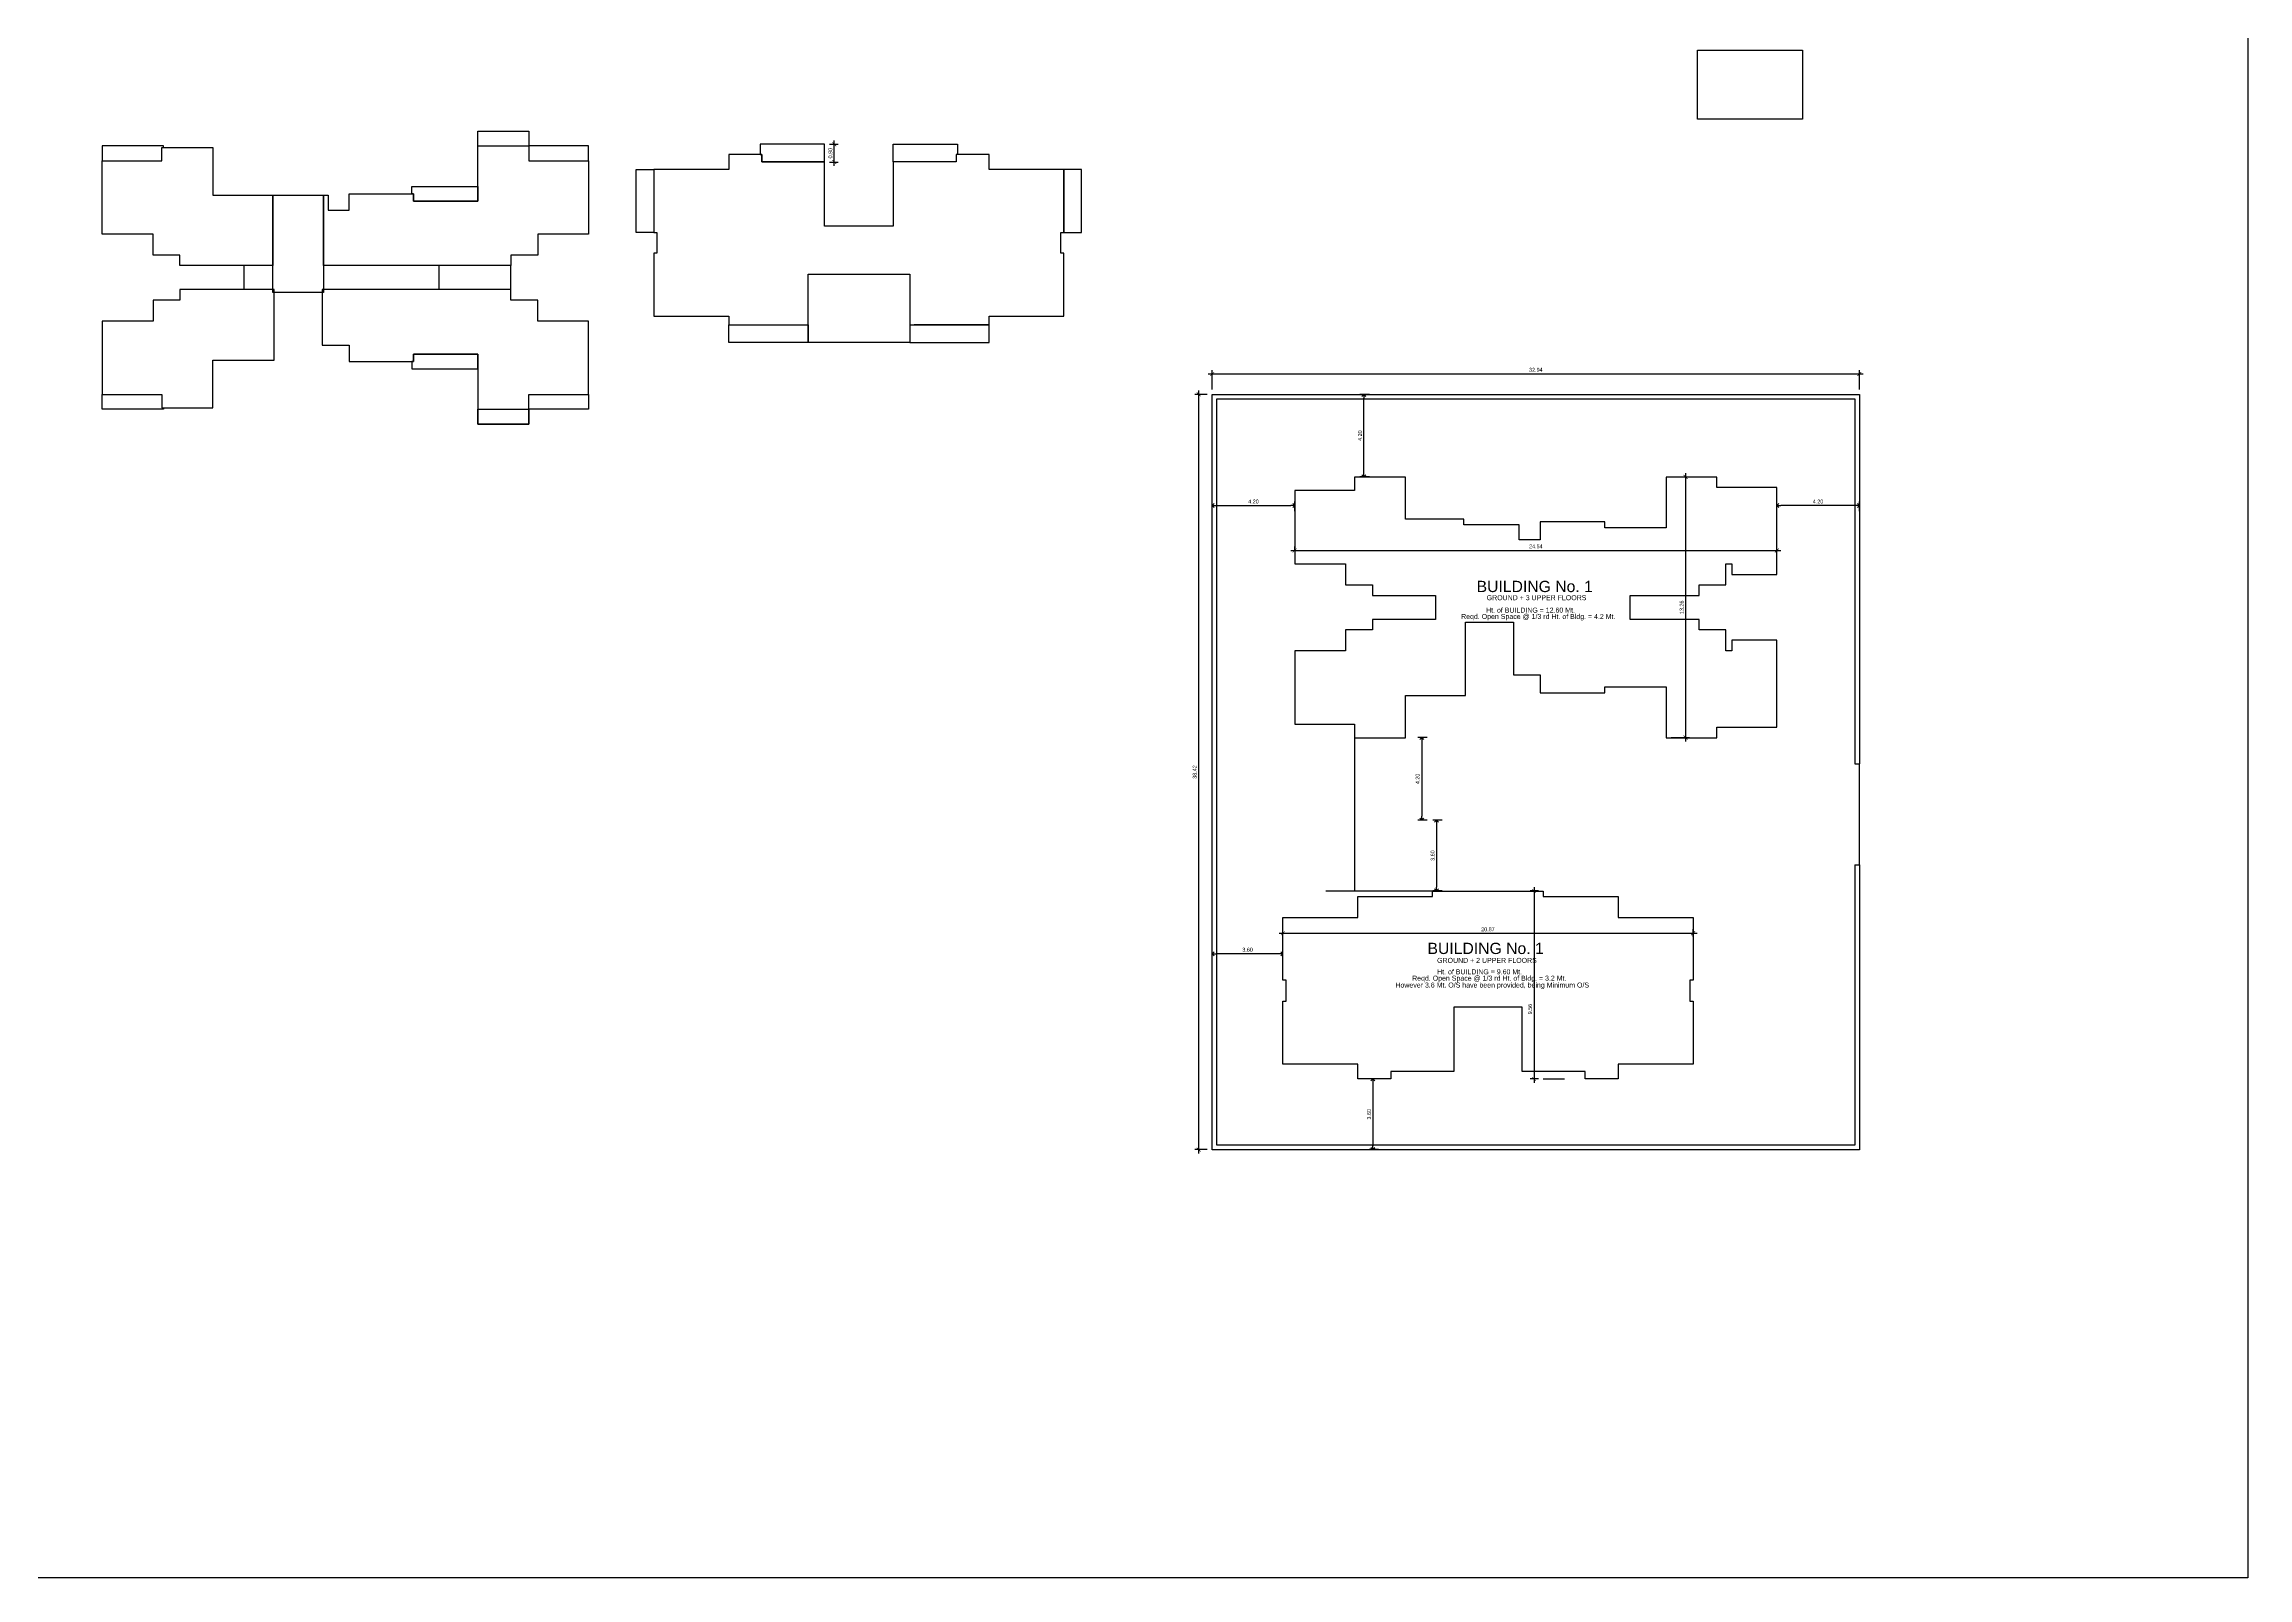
# Model space of a CAD drawing. Header units: metres. Extents: x -1441 to -394, y -133 to 518.
# Drawn here: x -506.5 to -394.3, y -132.9 to -54.9 of the extents above; entities that cross this region are included whole.
import ezdxf

# ---------------------------------------------------------------- set-up
doc = ezdxf.new("R2010")
doc.units = ezdxf.units.M
doc.header["$LTSCALE"] = 25.4
doc.header["$PDMODE"] = 3
doc.layers.get('0').update_dxf_attribs({"linetype": 'CONTINUOUS'})
doc.layers.get('DEFPOINTS').update_dxf_attribs({"linetype": 'CONTINUOUS'})
doc.layers.add('FUR', color=1, linetype='CONTINUOUS')
doc.styles.get("Standard").update_dxf_attribs({"font": 'ARIALN.TTF'})
doc.styles.add('STYLE3', font='arial.ttf')
doc.dimstyles.get("Standard").update_dxf_attribs({"dimscale": 0, "dimtxt": 0.2, "dimasz": 0.2, "dimexe": 0.2, "dimexo": 0.25, "dimgap": 0.1, "dimtad": 1, "dimtoh": 1, "dimzin": 0, "dimdsep": 46, "dimtxsty": 'Standard', "dimblk1": 'ARCHTICK', "dimblk2": 'ARCHTICK', "dimsah": 1, "dimcen": 0, "dimdle": 0.2, "dimclrd": 8, "dimclre": 8, "dimclrt": 3, "dimadec": 0, "dimazin": 0, "dimtfac": 1, "dimtmove": 0, "dimatfit": 3, "dimldrblk": 'ARCHTICK', "dimfxl": 25.4, "dimfrac": 1, "dimtolj": 1, "dimtzin": 0, "dimarcsym": 0})

# ---------------------------------------------------------------- blocks, each defined once
blk = doc.blocks.new('_ARCHTICK')
at = {"color": 0, "linetype": 'ByBlock', "const_width": 0.15}
blk.add_lwpolyline([(-0.5, -0.5), (0.5, 0.5)], dxfattribs=at)
blk = doc.blocks.new('*D4')
at = {"color": 8, "lineweight": -2, "transparency": 16777216}
for p, q in [((-443.63, -100.13), (-422.36, -100.13)), ((-443.43, -100.3), (-443.43, -99.93)), ((-422.56, -100.3), (-422.56, -99.93))]:
    blk.add_line(p, q, dxfattribs=at)
at = {"layer": 'DEFPOINTS', "color": 0, "transparency": 16777216}
for p in [(-443.43, -100.55), (-422.56, -100.13), (-422.56, -100.55)]:
    blk.add_point(p, dxfattribs=at)
at = {"color": 8, "lineweight": -2, "transparency": 16777216, "xscale": 0.2, "yscale": 0.2, "zscale": 0.2, "rotation": 180}
blk.add_blockref('_ARCHTICK', (-443.43, -100.13), dxfattribs=at)
at = {"color": 8, "lineweight": -2, "transparency": 16777216, "xscale": 0.2, "yscale": 0.2, "zscale": 0.2}
blk.add_blockref('_ARCHTICK', (-422.56, -100.13), dxfattribs=at)
at = {"color": 5, "transparency": 16777216, "insert": (-433, -99.93), "char_height": 0.2, "attachment_point": 5}
blk.add_mtext('\\A1;20.87', dxfattribs=at)
blk = doc.blocks.new('*D5')
at = {"color": 8, "lineweight": -2, "transparency": 16777216}
for p, q in [((-447.23, -71.68), (-413.9, -71.68)), ((-447.03, -72.47), (-447.03, -71.48)), ((-414.1, -72.47), (-414.1, -71.48))]:
    blk.add_line(p, q, dxfattribs=at)
at = {"layer": 'DEFPOINTS', "color": 0, "transparency": 16777216}
for p in [(-414.1, -71.68), (-447.03, -72.72), (-414.1, -72.72)]:
    blk.add_point(p, dxfattribs=at)
at = {"color": 8, "lineweight": -2, "transparency": 16777216, "xscale": 0.2, "yscale": 0.2, "zscale": 0.2, "rotation": 180}
blk.add_blockref('_ARCHTICK', (-447.03, -71.68), dxfattribs=at)
at = {"color": 8, "lineweight": -2, "transparency": 16777216, "xscale": 0.2, "yscale": 0.2, "zscale": 0.2}
blk.add_blockref('_ARCHTICK', (-414.1, -71.68), dxfattribs=at)
at = {"color": 3, "transparency": 16777216, "insert": (-430.56, -71.47), "char_height": 0.2, "attachment_point": 5}
blk.add_mtext('\\A1;32.94', dxfattribs=at)
blk = doc.blocks.new('_Open90')
at = {"color": 0, "linetype": 'ByBlock', "lineweight": -2}
for p, q in [((0, 0), (-1, 0)), ((-0.5, 0.5), (0, 0)), ((0, 0), (-0.5, -0.5))]:
    blk.add_line(p, q, dxfattribs=at)
blk = doc.blocks.new('*D6')
at = {"color": 8, "lineweight": -2, "transparency": 16777216}
for p, q in [((-439.03, -72.72), (-439.51, -72.72)), ((-439.31, -76.72), (-439.31, -72.92)), ((-439.03, -76.92), (-439.51, -76.92))]:
    blk.add_line(p, q, dxfattribs=at)
at = {"layer": 'DEFPOINTS', "color": 0, "transparency": 16777216}
for p in [(-439.31, -72.72), (-438.78, -72.72), (-438.78, -76.92)]:
    blk.add_point(p, dxfattribs=at)
at = {"color": 8, "lineweight": -2, "transparency": 16777216, "xscale": 0.2, "yscale": 0.2, "zscale": 0.2}
for p, rotation in [((-439.31, -72.72), 90), ((-439.31, -76.92), 270)]:
    blk.add_blockref('_Open90', p, dxfattribs=dict(at, rotation=rotation))
at = {"color": 3, "transparency": 16777216, "insert": (-439.51, -74.82), "char_height": 0.2, "attachment_point": 5, "rotation": 90}
blk.add_mtext('\\A1;4.20', dxfattribs=at)
blk = doc.blocks.new('*D8')
at = {"color": 8, "lineweight": -2, "transparency": 16777216}
for p, q in [((-447.03, -78.66), (-447.03, -78.17)), ((-446.83, -78.37), (-443.03, -78.37)), ((-442.83, -78.66), (-442.83, -78.17))]:
    blk.add_line(p, q, dxfattribs=at)
at = {"layer": 'DEFPOINTS', "color": 0, "transparency": 16777216}
for p in [(-442.83, -78.37), (-447.03, -78.91), (-442.83, -78.91)]:
    blk.add_point(p, dxfattribs=at)
at = {"color": 8, "lineweight": -2, "transparency": 16777216, "xscale": 0.2, "yscale": 0.2, "zscale": 0.2, "rotation": 180}
blk.add_blockref('_Open90', (-447.03, -78.37), dxfattribs=at)
at = {"color": 8, "lineweight": -2, "transparency": 16777216, "xscale": 0.2, "yscale": 0.2, "zscale": 0.2}
blk.add_blockref('_Open90', (-442.83, -78.37), dxfattribs=at)
at = {"color": 3, "transparency": 16777216, "insert": (-444.93, -78.17), "char_height": 0.2, "attachment_point": 5}
blk.add_mtext('\\A1;4.20', dxfattribs=at)
blk = doc.blocks.new('*D9')
at = {"color": 8, "lineweight": -2, "transparency": 16777216}
for p, q in [((-418.3, -78.66), (-418.3, -78.17)), ((-414.3, -78.37), (-418.1, -78.37)), ((-414.1, -78.66), (-414.1, -78.17))]:
    blk.add_line(p, q, dxfattribs=at)
at = {"layer": 'DEFPOINTS', "color": 0, "transparency": 16777216}
for p in [(-418.3, -78.37), (-418.3, -78.91), (-414.1, -78.91)]:
    blk.add_point(p, dxfattribs=at)
at = {"color": 8, "lineweight": -2, "transparency": 16777216, "xscale": 0.2, "yscale": 0.2, "zscale": 0.2, "rotation": 180}
blk.add_blockref('_Open90', (-418.3, -78.37), dxfattribs=at)
at = {"color": 8, "lineweight": -2, "transparency": 16777216, "xscale": 0.2, "yscale": 0.2, "zscale": 0.2}
blk.add_blockref('_Open90', (-414.1, -78.37), dxfattribs=at)
at = {"color": 3, "transparency": 16777216, "insert": (-416.2, -78.17), "char_height": 0.2, "attachment_point": 5}
blk.add_mtext('\\A1;4.20', dxfattribs=at)
blk = doc.blocks.new('*D10')
at = {"color": 8, "lineweight": -2, "transparency": 16777216}
for p, q in [((-436.09, -90.18), (-436.57, -90.18)), ((-436.37, -90.38), (-436.37, -94.18)), ((-436.09, -94.38), (-436.57, -94.38))]:
    blk.add_line(p, q, dxfattribs=at)
at = {"layer": 'DEFPOINTS', "color": 0, "transparency": 16777216}
for p in [(-435.84, -90.18), (-436.37, -94.38), (-435.84, -94.38)]:
    blk.add_point(p, dxfattribs=at)
at = {"color": 8, "lineweight": -2, "transparency": 16777216, "xscale": 0.2, "yscale": 0.2, "zscale": 0.2}
for p, rotation in [((-436.37, -90.18), 90), ((-436.37, -94.38), 270)]:
    blk.add_blockref('_Open90', p, dxfattribs=dict(at, rotation=rotation))
at = {"color": 3, "transparency": 16777216, "insert": (-436.58, -92.28), "char_height": 0.2, "attachment_point": 5, "rotation": 90}
blk.add_mtext('\\A1;4.20', dxfattribs=at)
blk = doc.blocks.new('*D11')
at = {"color": 8, "lineweight": -2, "transparency": 16777216}
for p, q in [((-443.03, -80.66), (-418.1, -80.66)), ((-442.83, -80.68), (-442.83, -80.46)), ((-418.3, -81.21), (-418.3, -80.46))]:
    blk.add_line(p, q, dxfattribs=at)
at = {"layer": 'DEFPOINTS', "color": 0, "transparency": 16777216}
for p in [(-418.3, -80.66), (-442.83, -80.93), (-418.3, -81.46)]:
    blk.add_point(p, dxfattribs=at)
at = {"color": 8, "lineweight": -2, "transparency": 16777216, "xscale": 0.2, "yscale": 0.2, "zscale": 0.2, "rotation": 180}
blk.add_blockref('_ARCHTICK', (-442.83, -80.66), dxfattribs=at)
at = {"color": 8, "lineweight": -2, "transparency": 16777216, "xscale": 0.2, "yscale": 0.2, "zscale": 0.2}
blk.add_blockref('_ARCHTICK', (-418.3, -80.66), dxfattribs=at)
at = {"color": 3, "transparency": 16777216, "insert": (-430.56, -80.45), "char_height": 0.2, "attachment_point": 5}
blk.add_mtext('\\A1;24.54', dxfattribs=at)
blk = doc.blocks.new('*D12')
at = {"color": 8, "lineweight": -2, "transparency": 16777216}
for p, q in [((-435.33, -94.38), (-435.81, -94.38)), ((-435.61, -94.58), (-435.61, -97.78)), ((-435.33, -97.98), (-435.81, -97.98))]:
    blk.add_line(p, q, dxfattribs=at)
at = {"layer": 'DEFPOINTS', "color": 0, "transparency": 16777216}
for p in [(-435.08, -94.38), (-435.61, -97.98), (-435.08, -97.98)]:
    blk.add_point(p, dxfattribs=at)
at = {"color": 8, "lineweight": -2, "transparency": 16777216, "xscale": 0.2, "yscale": 0.2, "zscale": 0.2}
for p, rotation in [((-435.61, -94.38), 90), ((-435.61, -97.98), 270)]:
    blk.add_blockref('_Open90', p, dxfattribs=dict(at, rotation=rotation))
at = {"color": 3, "transparency": 16777216, "insert": (-435.81, -96.18), "char_height": 0.2, "attachment_point": 5, "rotation": 90}
blk.add_mtext('\\A1;3.60', dxfattribs=at)
blk = doc.blocks.new('*D13')
at = {"color": 8, "lineweight": -2, "transparency": 16777216}
for p, q in [((-447.03, -101.46), (-447.03, -100.98)), ((-443.63, -101.18), (-446.83, -101.18)), ((-443.43, -101.46), (-443.43, -100.98))]:
    blk.add_line(p, q, dxfattribs=at)
at = {"layer": 'DEFPOINTS', "color": 0, "transparency": 16777216}
for p in [(-447.03, -101.18), (-447.03, -101.71), (-443.43, -101.71)]:
    blk.add_point(p, dxfattribs=at)
at = {"color": 8, "lineweight": -2, "transparency": 16777216, "xscale": 0.2, "yscale": 0.2, "zscale": 0.2, "rotation": 180}
blk.add_blockref('_Open90', (-447.03, -101.18), dxfattribs=at)
at = {"color": 8, "lineweight": -2, "transparency": 16777216, "xscale": 0.2, "yscale": 0.2, "zscale": 0.2}
blk.add_blockref('_Open90', (-443.43, -101.18), dxfattribs=at)
at = {"color": 3, "transparency": 16777216, "insert": (-445.23, -100.97), "char_height": 0.2, "attachment_point": 5}
blk.add_mtext('\\A1;3.60', dxfattribs=at)
blk = doc.blocks.new('*D14')
at = {"color": 8, "lineweight": -2, "transparency": 16777216}
for p, q in [((-438.57, -107.54), (-439.05, -107.54)), ((-438.85, -107.74), (-438.85, -110.94)), ((-438.57, -111.14), (-439.05, -111.14))]:
    blk.add_line(p, q, dxfattribs=at)
at = {"layer": 'DEFPOINTS', "color": 0, "transparency": 16777216}
for p in [(-438.32, -107.54), (-438.85, -111.14), (-438.32, -111.14)]:
    blk.add_point(p, dxfattribs=at)
at = {"color": 8, "lineweight": -2, "transparency": 16777216, "xscale": 0.2, "yscale": 0.2, "zscale": 0.2}
for p, rotation in [((-438.85, -107.54), 90), ((-438.85, -111.14), 270)]:
    blk.add_blockref('_Open90', p, dxfattribs=dict(at, rotation=rotation))
at = {"color": 3, "transparency": 16777216, "insert": (-439.05, -109.34), "char_height": 0.2, "attachment_point": 5, "rotation": 90}
blk.add_mtext('\\A1;3.60', dxfattribs=at)
blk = doc.blocks.new('*D15')
at = {"color": 8, "lineweight": -2, "transparency": 16777216}
for p, q in [((-447.28, -72.72), (-447.92, -72.72)), ((-447.72, -72.52), (-447.72, -111.34)), ((-447.28, -111.14), (-447.92, -111.14))]:
    blk.add_line(p, q, dxfattribs=at)
at = {"layer": 'DEFPOINTS', "color": 0, "transparency": 16777216}
for p in [(-447.03, -72.72), (-447.72, -111.14), (-447.03, -111.14)]:
    blk.add_point(p, dxfattribs=at)
at = {"color": 8, "lineweight": -2, "transparency": 16777216, "xscale": 0.2, "yscale": 0.2, "zscale": 0.2}
for p, rotation in [((-447.72, -72.72), 90), ((-447.72, -111.14), 270)]:
    blk.add_blockref('_ARCHTICK', p, dxfattribs=dict(at, rotation=rotation))
at = {"color": 3, "transparency": 16777216, "insert": (-447.92, -91.93), "char_height": 0.2, "attachment_point": 5, "rotation": 90}
blk.add_mtext('\\A1;38.42', dxfattribs=at)
blk = doc.blocks.new('*D16')
at = {"color": 8, "lineweight": -2, "transparency": 16777216}
for p, q in [((-423.68, -76.92), (-422.74, -76.92)), ((-422.94, -76.72), (-422.94, -90.38)), ((-423.68, -90.18), (-422.74, -90.18))]:
    blk.add_line(p, q, dxfattribs=at)
at = {"layer": 'DEFPOINTS', "color": 0, "transparency": 16777216}
for p in [(-423.93, -76.92), (-423.93, -90.18), (-422.94, -90.18)]:
    blk.add_point(p, dxfattribs=at)
at = {"color": 8, "lineweight": -2, "transparency": 16777216, "xscale": 0.2, "yscale": 0.2, "zscale": 0.2}
for p, rotation in [((-422.94, -76.92), 90), ((-422.94, -90.18), 270)]:
    blk.add_blockref('_ARCHTICK', p, dxfattribs=dict(at, rotation=rotation))
at = {"color": 3, "transparency": 16777216, "insert": (-423.14, -83.55), "char_height": 0.2, "attachment_point": 5, "rotation": 90}
blk.add_mtext('\\A1;13.26', dxfattribs=at)
blk = doc.blocks.new('*D17')
at = {"color": 8, "lineweight": -2, "transparency": 16777216}
for p, q in [((-430.43, -97.98), (-430.85, -97.98)), ((-430.65, -97.78), (-430.65, -107.74)), ((-430.43, -107.54), (-430.85, -107.54))]:
    blk.add_line(p, q, dxfattribs=at)
at = {"layer": 'DEFPOINTS', "color": 0, "transparency": 16777216}
for p in [(-430.18, -97.98), (-430.65, -107.54), (-430.18, -107.54)]:
    blk.add_point(p, dxfattribs=at)
at = {"color": 8, "lineweight": -2, "transparency": 16777216, "xscale": 0.2, "yscale": 0.2, "zscale": 0.2}
for p, rotation in [((-430.65, -97.98), 90), ((-430.65, -107.54), 270)]:
    blk.add_blockref('_ARCHTICK', p, dxfattribs=dict(at, rotation=rotation))
at = {"color": 3, "transparency": 16777216, "insert": (-430.86, -103.99), "char_height": 0.2, "attachment_point": 5, "rotation": 90}
blk.add_mtext('\\A1;9.56', dxfattribs=at)
blk = doc.blocks.new('*D41')
at = {"color": 8, "lineweight": -2, "transparency": 16777216}
for p, q in [((-466.5, -60), (-466.06, -60)), ((-466.26, -61.1), (-466.26, -59.8)), ((-466.5, -60.9), (-466.06, -60.9))]:
    blk.add_line(p, q, dxfattribs=at)
at = {"layer": 'DEFPOINTS', "color": 0, "transparency": 16777216}
for p in [(-466.75, -60), (-466.26, -60), (-466.75, -60.9)]:
    blk.add_point(p, dxfattribs=at)
at = {"color": 8, "lineweight": -2, "transparency": 16777216, "xscale": 0.2, "yscale": 0.2, "zscale": 0.2}
for p, rotation in [((-466.26, -60), 90), ((-466.26, -60.9), 270)]:
    blk.add_blockref('_ARCHTICK', p, dxfattribs=dict(at, rotation=rotation))
at = {"color": 3, "transparency": 16777216, "insert": (-466.46, -60.45), "char_height": 0.2, "attachment_point": 5, "rotation": 90}
blk.add_mtext('\\A1;0.90', dxfattribs=at)

msp = doc.modelspace()

# ---------------------------------------------------------------- linework, layer by layer
at = {"color": 7}
for p, q in [((-496.29, -67.392), (-496.29, -66.172)), ((-486.374, -67.392), (-486.374, -66.172)), ((-414.325, -91.518), (-414.095, -91.518)), ((-414.325, -96.647), (-414.095, -96.647))]:
    msp.add_line(p, q, dxfattribs=at)
at = {"color": 8}
for p, q in [((-482.724, -67.392), (-482.724, -66.172)), ((-439.784, -90.183), (-439.784, -97.983)), ((-414.095, -96.647), (-414.095, -91.518)), ((-435.812, -97.983), (-441.255, -97.983)), ((-430.182, -107.544), (-429.097, -107.544))]:
    msp.add_line(p, q, dxfattribs=at)
for points in [[(-635.608, 76.9), (-394.327, 76.9), (-394.327, -132.924), (-635.608, -132.924)], [(-422.334, -55.214), (-416.997, -55.214), (-416.997, -58.716), (-422.334, -58.716)], [(-481.809, -60.835), (-478.761, -60.835), (-478.761, -60.085), (-481.809, -60.085)], [(-470.028, -59.997), (-470.028, -60.517), (-469.953, -60.517), (-469.953, -60.897), (-466.753, -60.897), (-466.753, -59.997)], [(-459.988, -59.997), (-459.988, -60.517), (-460.063, -60.517), (-460.063, -60.897), (-463.263, -60.897), (-463.263, -59.997)], [(-476.343, -61.277), (-475.443, -61.277), (-475.443, -64.477), (-476.343, -64.477)], [(-453.673, -61.277), (-454.573, -61.277), (-454.573, -64.477), (-453.673, -64.477)], [(-494.837, -62.591), (-492.246, -62.591), (-492.246, -67.544), (-494.837, -67.544)], [(-487.674, -62.896), (-487.674, -62.511), (-487.751, -62.511), (-487.751, -62.146), (-484.4, -62.146), (-484.4, -62.896)], [(-467.593, -66.607), (-462.423, -66.607), (-462.423, -70.078), (-467.593, -70.078)], [(-487.674, -70.668), (-487.674, -71.053), (-487.751, -71.053), (-487.751, -71.418), (-484.4, -71.418), (-484.4, -70.668)], [(-481.809, -72.729), (-478.761, -72.729), (-478.761, -73.479), (-481.809, -73.479)], [(-481.809, -73.479), (-481.809, -74.229), (-484.4, -74.229), (-484.4, -73.479), (-483.068, -73.479)]]:
    msp.add_lwpolyline(points, close=True, dxfattribs=at)
for points in [[(-484.4, -60.085), (-484.4, -59.335), (-481.809, -59.335), (-481.809, -60.085)], [(-500.394, -60.153), (-500.394, -60.085), (-503.518, -60.085), (-503.518, -60.835)], [(-467.593, -69.178), (-467.593, -70.078), (-471.633, -70.078), (-471.633, -69.178), (-467.823, -69.178)], [(-462.423, -69.178), (-462.423, -70.078), (-458.383, -70.078), (-458.383, -69.178), (-462.193, -69.178)], [(-500.394, -73.411), (-500.394, -73.479), (-503.518, -73.479), (-503.518, -72.729)], [(-484.4, -73.479), (-484.4, -74.229), (-481.809, -74.229), (-481.809, -73.479)]]:
    msp.add_lwpolyline(points, dxfattribs=at)
at = {"color": 1}
for points in [[(-503.518, -64.572), (-503.518, -60.835), (-500.47, -60.835), (-500.47, -60.153), (-497.879, -60.153), (-497.879, -62.591), (-494.837, -62.591), (-494.837, -62.591), (-494.837, -66.172), (-499.555, -66.172), (-499.555, -65.639), (-500.927, -65.639), (-500.927, -64.572), (-501.232, -64.572), (-501.232, -64.572)], [(-503.518, -68.992), (-503.518, -72.729), (-500.47, -72.729), (-500.47, -73.411), (-497.879, -73.411), (-497.879, -70.973), (-494.837, -70.973), (-494.761, -70.973), (-494.761, -67.392), (-499.555, -67.392), (-499.555, -67.925), (-500.927, -67.925), (-500.927, -68.992), (-501.232, -68.992), (-501.232, -68.992)]]:
    msp.add_lwpolyline(points, close=True, dxfattribs=at)
at = {"color": 6}
for points in [[(-492.246, -62.591), (-492.018, -62.591), (-492.018, -63.353), (-490.951, -63.353), (-490.951, -62.511), (-487.674, -62.511), (-487.674, -62.896), (-484.4, -62.896), (-484.4, -60.085), (-481.809, -60.085), (-481.809, -60.835), (-478.761, -60.835), (-478.761, -64.572), (-481.047, -64.572), (-481.047, -64.572), (-481.352, -64.572), (-481.352, -65.639), (-482.724, -65.639), (-482.724, -66.172), (-492.246, -66.172), (-492.246, -62.591)], [(-490.951, -70.211), (-490.951, -71.053), (-487.674, -71.053), (-487.674, -70.668), (-484.4, -70.668), (-484.4, -73.479), (-481.809, -73.479), (-481.809, -72.729), (-478.761, -72.729), (-478.761, -68.992), (-481.047, -68.992), (-481.047, -68.992), (-481.352, -68.992), (-481.352, -67.925), (-482.724, -67.925), (-482.724, -67.392), (-492.323, -67.392), (-492.323, -70.211)]]:
    msp.add_lwpolyline(points, close=True, dxfattribs=at)
at = {"color": 7}
for points in [[(-414.095, -96.647), (-414.095, -111.144), (-447.032, -111.144), (-447.032, -72.724), (-414.095, -72.724), (-414.095, -91.518)], [(-414.325, -96.647), (-414.325, -110.914), (-446.802, -110.914), (-446.802, -72.954), (-414.325, -72.954), (-414.325, -91.518)]]:
    msp.add_lwpolyline(points, dxfattribs=at)
at = {"color": 26}
for points in [[(-431.706, -86.982), (-430.335, -86.982), (-430.335, -87.897), (-427.058, -87.897), (-427.058, -87.594), (-423.934, -87.594), (-423.934, -90.183), (-421.343, -90.183), (-421.343, -89.649), (-418.295, -89.649), (-418.295, -85.23), (-420.581, -85.23), (-420.581, -85.763), (-420.886, -85.763), (-420.886, -84.696), (-422.258, -84.696), (-422.258, -84.163), (-425.758, -84.163), (-425.758, -82.944), (-422.258, -82.944), (-422.258, -82.41), (-420.886, -82.41), (-420.886, -81.343), (-420.581, -81.343), (-420.581, -81.877), (-418.295, -81.877), (-418.295, -77.457), (-421.343, -77.457), (-421.343, -76.924), (-423.934, -76.924), (-423.934, -79.513), (-427.058, -79.513), (-427.058, -79.21), (-430.335, -79.21), (-430.335, -80.124), (-431.402, -80.124), (-431.402, -79.362), (-434.221, -79.362), (-434.221, -79.066), (-437.193, -79.066), (-437.193, -76.924), (-439.784, -76.924), (-439.784, -77.606), (-442.832, -77.606), (-442.832, -81.343), (-440.546, -81.343), (-440.546, -81.343), (-440.241, -81.343), (-440.241, -82.41), (-438.869, -82.41), (-438.869, -82.944), (-435.674, -82.944), (-435.674, -84.163), (-438.869, -84.163), (-438.869, -84.696), (-440.241, -84.696), (-440.241, -85.763), (-440.546, -85.763), (-440.546, -85.763), (-442.832, -85.763), (-442.832, -89.501), (-439.784, -89.501), (-439.784, -90.183), (-437.193, -90.183), (-437.193, -88.041), (-434.145, -88.041), (-434.145, -87.516), (-434.145, -87.516), (-434.145, -84.315), (-431.706, -84.315)], [(-422.562, -99.324), (-422.562, -102.524), (-422.722, -102.524), (-422.722, -103.584), (-422.562, -103.584), (-422.562, -106.784), (-426.372, -106.784), (-426.372, -107.544), (-428.052, -107.544), (-428.052, -107.164), (-431.252, -107.164), (-431.252, -103.894), (-434.742, -103.894), (-434.742, -107.164), (-437.942, -107.164), (-437.942, -107.544), (-439.622, -107.544), (-439.622, -106.784), (-443.432, -106.784), (-443.432, -103.584), (-443.272, -103.584), (-443.272, -102.524), (-443.432, -102.524), (-443.432, -99.324), (-439.622, -99.324), (-439.622, -98.254), (-435.812, -98.254), (-435.812, -97.983), (-430.182, -97.983), (-430.182, -98.254), (-426.372, -98.254), (-426.372, -99.324)]]:
    msp.add_lwpolyline(points, close=True, dxfattribs=at)
at = {"layer": 'FUR', "color": 1}
msp.add_lwpolyline([(-467.593, -69.178), (-467.593, -66.607), (-462.423, -66.607), (-462.423, -69.178), (-458.383, -69.178), (-458.383, -68.737), (-454.573, -68.737), (-454.573, -65.537), (-454.733, -65.537), (-454.733, -64.477), (-454.573, -64.477), (-454.573, -61.277), (-458.383, -61.277), (-458.383, -60.517), (-460.063, -60.517), (-460.063, -60.897), (-463.263, -60.897), (-463.263, -64.167), (-466.753, -64.167), (-466.753, -60.897), (-469.953, -60.897), (-469.953, -60.517), (-471.633, -60.517), (-471.633, -61.277), (-475.443, -61.277), (-475.443, -64.477), (-475.283, -64.477), (-475.283, -65.537), (-475.443, -65.537), (-475.443, -68.737), (-471.633, -68.737), (-471.633, -69.178), (-467.593, -69.178)], close=True, dxfattribs=at)

# ---------------------------------------------------------------- texts
at = {"color": 7, "style": 'STYLE3'}
for p in [(-433.575, -82.776), (-436.075, -101.188)]:
    msp.add_text('BUILDING No. 1', height=0.57292, dxfattribs=at).set_placement(p)
at = {"color": 146, "style": 'STYLE3'}
for s, p in [('GROUND + 3 UPPER FLOORS', (-433.063, -83.189)), ('Reqd. Open Space @ 1/3 rd Ht. of Bldg. = 4.2 Mt.', (-434.364, -84.145)), ('Ht. of BUILDING = 12.60 Mt.', (-433.093, -83.822)), ('GROUND + 2 UPPER FLOORS', (-435.587, -101.639)), ('Ht. of BUILDING = 9.60 Mt.', (-435.585, -102.22)), ('However 3.6 Mt. O/S have been provided, being Minimum O/S', (-437.707, -102.894)), ('Reqd. Open Space @ 1/3 rd Ht. of Bldg. = 3.2 Mt.', (-436.857, -102.544))]:
    msp.add_text(s, height=0.25489, dxfattribs=at).set_placement(p)

# ---------------------------------------------------------------- dimensions: what is measured, and where the dimension line sits
at = {"color": 8}
dim = msp.add_linear_dim(base=(-466.26, -59.997), p1=(-466.753, -60.897), p2=(-466.753, -59.997), angle=90, dimstyle='Standard', override={"dimscale": 1}, dxfattribs=at)
dim.commit()
dim.dimension.update_dxf_attribs({"geometry": '*D41', "text_midpoint": (-466.462, -60.447)})
for base, p1, p2, text, override, picture, middle in [((-414.095, -71.677), (-447.032, -72.724), (-414.095, -72.724), '32.94', {"dimscale": 1}, '*D5', (-430.563, -71.474)), ((-442.832, -78.372), (-447.032, -78.908), (-442.832, -78.908), '4.20', {"dimscale": 1, "dimblk1": 'Open90', "dimblk2": 'Open90'}, '*D8', (-444.932, -78.17)), ((-418.295, -80.657), (-442.832, -80.927), (-418.295, -81.46), '24.54', {"dimscale": 1}, '*D11', (-430.563, -80.455))]:
    dim = msp.add_linear_dim(base=base, p1=p1, p2=p2, text=text, dimstyle='Standard', override=override, dxfattribs=at)
    dim.commit()
    dim.dimension.update_dxf_attribs({"geometry": picture, "text_midpoint": middle})
for base, p1, p2, angle, text, override, picture, middle in [((-447.72, -111.144), (-447.032, -72.724), (-447.032, -111.144), 90, '38.42', {"dimscale": 1}, '*D15', (-447.922, -91.934)), ((-439.312, -72.724), (-438.776, -76.924), (-438.776, -72.724), 90, '4.20', {"dimscale": 1, "dimblk1": 'Open90', "dimblk2": 'Open90'}, '*D6', (-439.514, -74.824)), ((-422.936, -90.183), (-423.934, -76.924), (-423.934, -90.183), 90, '13.26', {"dimscale": 1}, '*D16', (-423.138, -83.553)), ((-418.295, -78.372), (-414.095, -78.908), (-418.295, -78.908), 180, '4.20', {"dimscale": 1, "dimblk1": 'Open90', "dimblk2": 'Open90'}, '*D9', (-416.195, -78.17)), ((-436.373, -94.383), (-435.837, -90.183), (-435.837, -94.383), 270, '4.20', {"dimscale": 1, "dimblk1": 'Open90', "dimblk2": 'Open90'}, '*D10', (-436.575, -92.283)), ((-435.612, -97.983), (-435.076, -94.383), (-435.076, -97.983), 270, '3.60', {"dimscale": 1, "dimblk1": 'Open90', "dimblk2": 'Open90'}, '*D12', (-435.814, -96.183)), ((-447.032, -101.175), (-443.432, -101.711), (-447.032, -101.711), 180, '3.60', {"dimscale": 1, "dimblk1": 'Open90', "dimblk2": 'Open90'}, '*D13', (-445.232, -100.973)), ((-438.851, -111.144), (-438.315, -107.544), (-438.315, -111.144), 270, '3.60', {"dimscale": 1, "dimblk1": 'Open90', "dimblk2": 'Open90'}, '*D14', (-439.053, -109.344))]:
    dim = msp.add_linear_dim(base=base, p1=p1, p2=p2, angle=angle, text=text, dimstyle='Standard', override=override, dxfattribs=at)
    dim.commit()
    dim.dimension.update_dxf_attribs({"geometry": picture, "text_midpoint": middle})
dim = msp.add_linear_dim(base=(-430.654, -107.544), p1=(-430.182, -97.983), p2=(-430.182, -107.544), angle=90, text='9.56', dimstyle='Standard', override={"dimscale": 1}, dxfattribs=at)
dim.commit()
dim.dimension.update_dxf_attribs({"geometry": '*D17', "text_midpoint": (-430.654, -103.99), "dimtype": 160})
at = {"color": 7}
dim = msp.add_linear_dim(base=(-422.562, -100.129), p1=(-443.432, -100.553), p2=(-422.562, -100.553), dimstyle='Standard', override={"dimscale": 1, "dimclrt": 5}, dxfattribs=at)
dim.commit()
dim.dimension.update_dxf_attribs({"geometry": '*D4', "text_midpoint": (-432.997, -99.927)})

doc.saveas('drawing.dxf')
